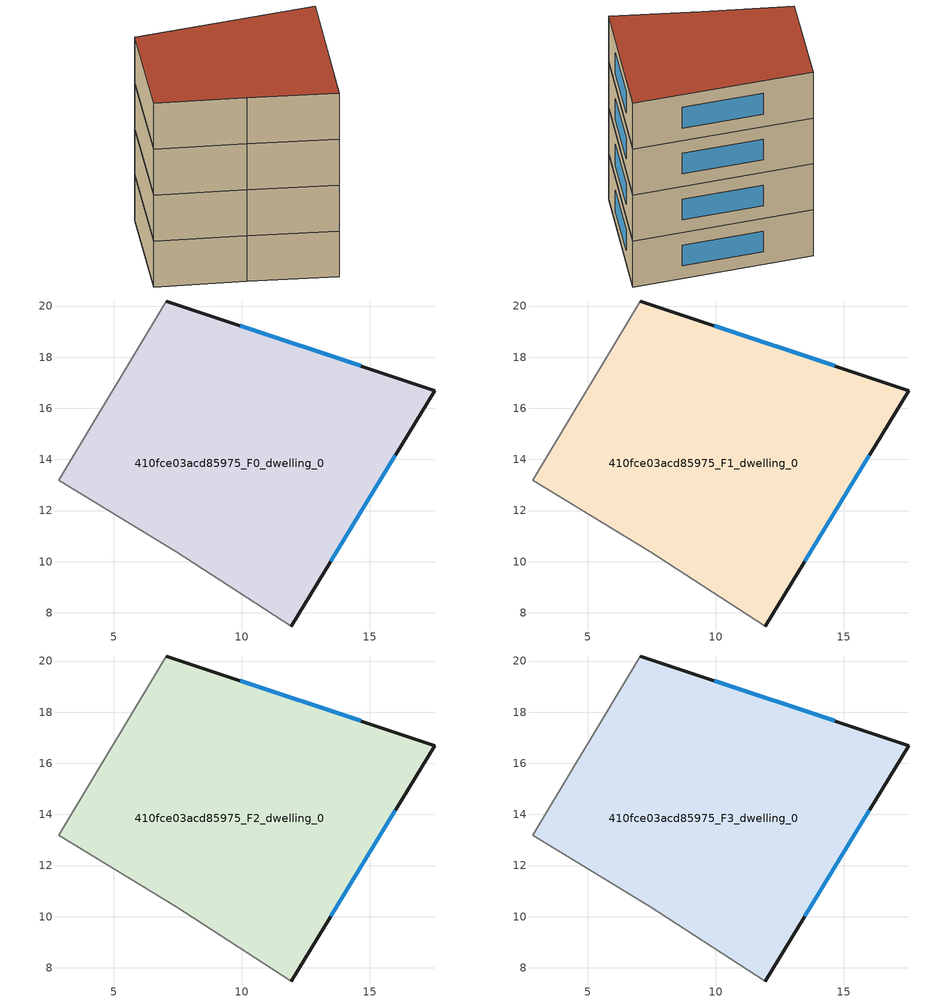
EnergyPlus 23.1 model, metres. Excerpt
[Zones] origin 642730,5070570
410fce03acd85975_F0_dwelling_0
 floor ground (EU_floor_Construction): 17.55,16.69 11.94,7.49 7.44,10.39 2.84,13.19 7.04,20.2 z0
 wall outside (EU_wall_Construction): 11.94,7.49 17.55,16.69 7.04,20.2 z0:3
 wall adiabatic (EU_wall_Construction): 7.04,20.2 2.84,13.19 7.44,10.39 11.94,7.49 z0:3
 window (EU_Window_Construction): 13.48,10.02 16.01,14.16 / 14.66,17.65 9.93,19.23 z0.83:2.17
410fce03acd85975_F1_dwelling_0
 floor to 410fce03acd85975_F0_dwelling_0 (EU_floor_Construction): 17.55,16.69 11.94,7.49 7.44,10.39 2.84,13.19 7.04,20.2 z3
 wall outside (EU_wall_Construction): 11.94,7.49 17.55,16.69 7.04,20.2 z3:6
 wall adiabatic (EU_wall_Construction): 7.04,20.2 2.84,13.19 7.44,10.39 11.94,7.49 z3:6
 window (EU_Window_Construction): 13.48,10.02 16.01,14.16 / 14.66,17.65 9.93,19.23 z3.83:5.17
410fce03acd85975_F2_dwelling_0
 floor to 410fce03acd85975_F1_dwelling_0 (EU_floor_Construction): 17.55,16.69 11.94,7.49 7.44,10.39 2.84,13.19 7.04,20.2 z6
 wall outside (EU_wall_Construction): 11.94,7.49 17.55,16.69 7.04,20.2 z6:9
 wall adiabatic (EU_wall_Construction): 7.04,20.2 2.84,13.19 7.44,10.39 11.94,7.49 z6:9
 window (EU_Window_Construction): 13.48,10.02 16.01,14.16 / 14.66,17.65 9.93,19.23 z6.83:8.17
410fce03acd85975_F3_dwelling_0
 floor to 410fce03acd85975_F2_dwelling_0 (EU_floor_Construction): 17.55,16.69 11.94,7.49 7.44,10.39 2.84,13.19 7.04,20.2 z9
 wall outside (EU_wall_Construction): 11.94,7.49 17.55,16.69 7.04,20.2 z9:12
 wall adiabatic (EU_wall_Construction): 7.04,20.2 2.84,13.19 7.44,10.39 11.94,7.49 z9:12
 window (EU_Window_Construction): 13.48,10.02 16.01,14.16 / 14.66,17.65 9.93,19.23 z9.83:11.17
 roof outside (EU_roof_Construction): 11.94,7.49 17.55,16.69 7.04,20.2 2.84,13.19 7.44,10.39 z12
[Building]
EU S2 Campaign: North Axis=0; Terrain=City; Solar Distribution=FullExterior
[Site:Location]
Lyon-Bron: Latitude=45.75; Longitude=5; Time Zone=1; Elevation=198
[SizingPeriod:WeatherFileDays]
AnnualSizingPeriod: Begin Month=1; Begin Day of Month=1; End Month=12; End Day of Month=31; Day of Week for Start Day=Monday; Use Weather File Daylight Saving Period=No; Use Weather File Rain and Snow Indicators=No
[MATERIAL]
EU_InternalMass_Material: Roughness=MediumRough; Thickness=0.1; Conductivity=1; Density=1800; Specific Heat=900; Thermal Absorptance=0.9; Solar Absorptance=0.7; Visible Absorptance=0.7
[MATERIAL:NOMASS] Roughness=MediumRough; Thermal Absorptance=0.9; Solar Absorptance=0.7; Visible Absorptance=0.7
Name | Thermal Resistance
EU_wall_NoMass | 0.87146
EU_roof_NoMass | 0.842276
EU_floor_NoMass | 0.496999
[WINDOWMATERIAL:SIMPLEGLAZINGSYSTEM]
EU_Window_SimpleGlazing: UFactor=2.2525; Solar Heat Gain Coefficient=0.76; Visible Transmittance=0.76
[CONSTRUCTION]
EU_wall_Construction: EU_wall_NoMass
EU_roof_Construction: EU_roof_NoMass
EU_floor_Construction: EU_floor_NoMass
EU_InternalMass_Construction: EU_InternalMass_Material
EU_Window_Construction: EU_Window_SimpleGlazing
[ZONE] Type=1; Multiplier=1; Ceiling Height=autocalculate; Volume=305.109; Floor Area=autocalculate; Part of Total Floor Area=Yes
410fce03acd85975_F0_dwelling_0; 410fce03acd85975_F1_dwelling_0; 410fce03acd85975_F2_dwelling_0; 410fce03acd85975_F3_dwelling_0
[INTERNALMASS] Construction=EU_InternalMass_Construction; Surface Area=101.703
Name | Zone or ZoneList
410fce03acd85975_F0_dwelling_0_EU_InternalMass | 410fce03acd85975_F0_dwelling_0
410fce03acd85975_F1_dwelling_0_EU_InternalMass | 410fce03acd85975_F1_dwelling_0
410fce03acd85975_F2_dwelling_0_EU_InternalMass | 410fce03acd85975_F2_dwelling_0
410fce03acd85975_F3_dwelling_0_EU_InternalMass | 410fce03acd85975_F3_dwelling_0
[OTHEREQUIPMENT] Fuel Type=Electricity; Design Level Calculation Method=Watts/Area; Power per Zone Floor Area=1; Fraction Latent=0; Fraction Radiant=0; Fraction Lost=0; Carbon Dioxide Generation Rate=0; EndUse Subcategory=EU_Step8_InternalGains
Name | Zone or ZoneList or Space or SpaceList | Schedule
EU_Step8_InternalGain_410fce03acd85975_F0_dwelling_0_f000 | 410fce03acd85975_F0_dwelling_0 | EU_Step8_GainSchedule_410fce03acd85975_F0_dwelling_0_f000
EU_Step8_InternalGain_410fce03acd85975_F1_dwelling_0_f000 | 410fce03acd85975_F1_dwelling_0 | EU_Step8_GainSchedule_410fce03acd85975_F1_dwelling_0_f000
EU_Step8_InternalGain_410fce03acd85975_F2_dwelling_0_f000 | 410fce03acd85975_F2_dwelling_0 | EU_Step8_GainSchedule_410fce03acd85975_F2_dwelling_0_f000
EU_Step8_InternalGain_410fce03acd85975_F3_dwelling_0_f000 | 410fce03acd85975_F3_dwelling_0 | EU_Step8_GainSchedule_410fce03acd85975_F3_dwelling_0_f000
[ZONEVENTILATION:DESIGNFLOWRATE] Schedule=EU_AlwaysOn; Design Flow Rate Calculation Method=AirChanges/Hour; Air Changes per Hour=0.425; Ventilation Type=Natural; Fan Pressure Rise=0; Fan Total Efficiency=1; Constant Term Coefficient=1; Temperature Term Coefficient=0; Velocity Term Coefficient=0; Velocity Squared Term Coefficient=0; Minimum Indoor Temperature=-100; Maximum Indoor Temperature=100; Delta Temperature=-100; Minimum Outdoor Temperature=-100; Maximum Outdoor Temperature=100; Maximum Wind Speed=40
Name | Zone or ZoneList or Space or SpaceList
EU_ConstantAir_410fce03acd85975_F0_dwelling_0 | 410fce03acd85975_F0_dwelling_0
EU_ConstantAir_410fce03acd85975_F1_dwelling_0 | 410fce03acd85975_F1_dwelling_0
EU_ConstantAir_410fce03acd85975_F2_dwelling_0 | 410fce03acd85975_F2_dwelling_0
EU_ConstantAir_410fce03acd85975_F3_dwelling_0 | 410fce03acd85975_F3_dwelling_0
[HVACTEMPLATE:THERMOSTAT] Constant Heating Setpoint=20; Constant Cooling Setpoint=50
EU_HeatOnly_410fce03acd85975_F0_dwelling_0; EU_HeatOnly_410fce03acd85975_F1_dwelling_0; EU_HeatOnly_410fce03acd85975_F2_dwelling_0; EU_HeatOnly_410fce03acd85975_F3_dwelling_0
[HVACTEMPLATE:ZONE:IDEALLOADSAIRSYSTEM] System Availability Schedule=EU_AlwaysOn; Maximum Heating Supply Air Temperature=50; Minimum Cooling Supply Air Temperature=13; Maximum Heating Supply Air Humidity Ratio=0.0156; Minimum Cooling Supply Air Humidity Ratio=0.0077; Heating Limit=NoLimit; Cooling Limit=NoLimit; Heating Availability Schedule=EU_AlwaysOn; Cooling Availability Schedule=EU_CoolingOff; Dehumidification Control Type=ConstantSensibleHeatRatio; Cooling Sensible Heat Ratio=0.7; Dehumidification Setpoint=60; Humidification Control Type=None; Humidification Setpoint=30; Outdoor Air Method=None; Outdoor Air Flow Rate per Person=0.00944; Outdoor Air Flow Rate per Zone Floor Area=0; Outdoor Air Flow Rate per Zone=0; Demand Controlled Ventilation Type=None; Outdoor Air Economizer Type=NoEconomizer; Heat Recovery Type=None; Sensible Heat Recovery Effectiveness=0.7; Latent Heat Recovery Effectiveness=0.65
Name | Template Thermostat
410fce03acd85975_F0_dwelling_0 | EU_HeatOnly_410fce03acd85975_F0_dwelling_0
410fce03acd85975_F1_dwelling_0 | EU_HeatOnly_410fce03acd85975_F1_dwelling_0
410fce03acd85975_F2_dwelling_0 | EU_HeatOnly_410fce03acd85975_F2_dwelling_0
410fce03acd85975_F3_dwelling_0 | EU_HeatOnly_410fce03acd85975_F3_dwelling_0
[SIZING:ZONE] Zone Cooling Design Supply Air Temperature Input Method=SupplyAirTemperature; Zone Cooling Design Supply Air Temperature=13; Zone Heating Design Supply Air Temperature Input Method=SupplyAirTemperature; Zone Heating Design Supply Air Temperature=50; Zone Cooling Design Supply Air Humidity Ratio=0.008; Zone Heating Design Supply Air Humidity Ratio=0.008; Cooling Design Air Flow Method=DesignDay; Cooling Design Air Flow Rate=0; Cooling Minimum Air Flow per Zone Floor Area=0.000762; Cooling Minimum Air Flow=0; Cooling Minimum Air Flow Fraction=0.2; Heating Design Air Flow Method=DesignDay; Heating Design Air Flow Rate=0; Heating Maximum Air Flow per Zone Floor Area=0.002032; Heating Maximum Air Flow=0.141576; Heating Maximum Air Flow Fraction=0.3; Account for Dedicated Outdoor Air System=No; Dedicated Outdoor Air System Control Strategy=NeutralSupplyAir; Dedicated Outdoor Air Low Setpoint Temperature for Design=autosize; Dedicated Outdoor Air High Setpoint Temperature for Design=autosize; Zone Load Sizing Method=Sensible Load Only No Latent Load; Zone Latent Cooling Design Supply Air Humidity Ratio Input Method=HumidityRatioDifference; Zone Cooling Design Supply Air Humidity Ratio Difference=0.005; Zone Latent Heating Design Supply Air Humidity Ratio Input Method=HumidityRatioDifference; Zone Humidification Design Supply Air Humidity Ratio Difference=0.005
410fce03acd85975_F0_dwelling_0; 410fce03acd85975_F1_dwelling_0; 410fce03acd85975_F2_dwelling_0; 410fce03acd85975_F3_dwelling_0
[SCHEDULE:CONSTANT]
Name | Hourly Value
EU_AlwaysOn | 1
EU_CoolingOff | 0
[SCHEDULE:FILE] Column Number=1; Rows to Skip at Top=0; Number of Hours of Data=8760; Column Separator=Comma; Interpolate to Timestep=No; Minutes per Item=60; Adjust Schedule for Daylight Savings=Yes
Name | File
EU_Step8_GainSchedule_410fce03acd85975_F0_dwelling_0_f000 | ../../schedules/410fce03acd85975/410fce03acd85975_F0_dwelling_0_f000_gain.csv
EU_Step8_GainSchedule_410fce03acd85975_F1_dwelling_0_f000 | ../../schedules/410fce03acd85975/410fce03acd85975_F1_dwelling_0_f000_gain.csv
EU_Step8_GainSchedule_410fce03acd85975_F2_dwelling_0_f000 | ../../schedules/410fce03acd85975/410fce03acd85975_F2_dwelling_0_f000_gain.csv
EU_Step8_GainSchedule_410fce03acd85975_F3_dwelling_0_f000 | ../../schedules/410fce03acd85975/410fce03acd85975_F3_dwelling_0_f000_gain.csv
